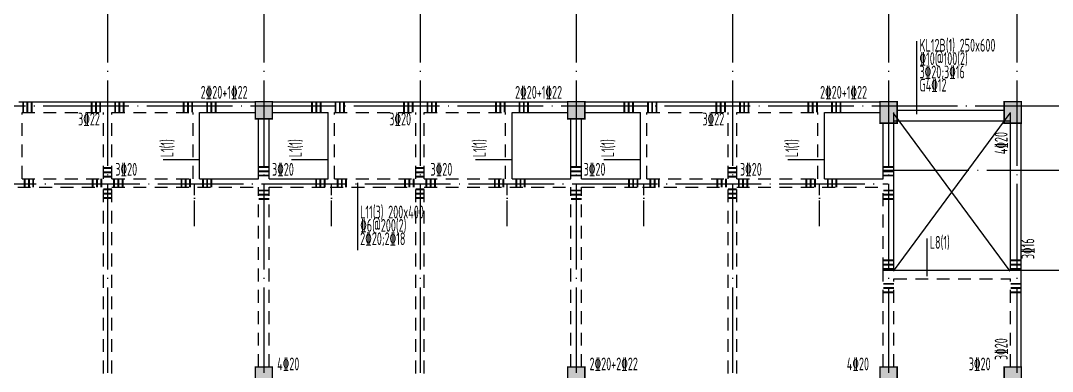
# Model space of a CAD drawing. Extents: x -472319 to -112444, y -516749 to -5704.
# Drawn here: x -172633 to -148522, y -238639 to -230439 of the extents above; entities that cross this region are included whole.
import ezdxf

# ---------------------------------------------------------------- set-up
doc = ezdxf.new("R2010")
doc.units = 0
doc.header["$LTSCALE"] = 100
doc.header["$MEASUREMENT"] = 0
for name, pattern in [('3', [5, 3, -2]), ('CENTER', [2, 1.25, -0.25, 0.25, -0.25]), ('DOTE', [2.42, 2, -0.2, 0.02, -0.2])]:
    doc.linetypes.add(name, pattern=pattern)
for name, color, linetype in [('DOTE', 1, 'CENTER'), ('S_BEAM', 4, 'Continuous'), ('S_BEAMDASH', 134, '3'), ('S_BEAMDIMLOCAL', 7, 'Continuous'), ('S_BEAMDIMLOCALVER', 7, 'Continuous'), ('S_BEAMDIMMASS', 2, 'Continuous'), ('S_BEAMDIMMASSVER', 2, 'Continuous'), ('S_CL', 2, 'Continuous'), ('S_SUBBEAMHOOP', 1, 'Continuous'), ('零厚板', 7, 'Continuous')]:
    doc.layers.add(name, color=color, linetype=linetype)
doc.styles.get("Standard").update_dxf_attribs({"font": 'tssdeng.shx', "width": 0.6, "bigfont": 'a.shx'})

msp = doc.modelspace()

# ---------------------------------------------------------------- hatches: boundary and pattern name
at = {"layer": 'S_CL'}
h = msp.add_hatch(dxfattribs=at)
h.set_pattern_fill('ANSI31', color=256)
h.set_pattern_definition([(45, (208088.99939, 398805.50098), (-0.088388347648, 0.088388347648), [])])
h.paths.add_polyline_path([(-205949.331, -232834.889), (-205949.331, -232334.889), (-206349.331, -232334.889), (-206349.331, -232834.889)])
h.paths.add_polyline_path([(-205949.331, -238934.89), (-205949.331, -238534.89), (-206349.331, -238534.89), (-206349.331, -238934.89)])
h.paths.add_polyline_path([(-205949.331, -241134.89), (-205949.331, -240734.89), (-206349.331, -240734.89), (-206349.331, -241134.89)])
h.paths.add_polyline_path([(-205949.331, -247334.89), (-205949.331, -246834.89), (-206349.331, -246834.89), (-206349.331, -247334.89)])
h.paths.add_polyline_path([(-208849.331, -232834.889), (-208849.331, -232334.889), (-209249.331, -232334.889), (-209249.331, -232834.889)])
h.paths.add_polyline_path([(-208849.331, -238934.89), (-208849.331, -238534.89), (-209249.331, -238534.89), (-209249.331, -238934.89)])
h.paths.add_polyline_path([(-208849.331, -241134.89), (-208849.331, -240734.89), (-209249.331, -240734.89), (-209249.331, -241134.89)])
h.paths.add_polyline_path([(-208849.331, -247334.89), (-208849.331, -246834.89), (-209249.331, -246834.89), (-209249.331, -247334.89)])
h.paths.add_polyline_path([(-149249.329, -247334.89), (-149249.329, -246834.89), (-149649.329, -246834.89), (-149649.329, -247334.89)])
h.paths.add_polyline_path([(-152149.329, -247334.89), (-152149.329, -246834.89), (-152549.329, -246834.89), (-152549.329, -247334.89)])
h.paths.add_polyline_path([(-159449.329, -247334.89), (-159449.329, -246934.89), (-159849.329, -246934.89), (-159849.329, -247334.89)])
h.paths.add_polyline_path([(-166749.329, -247334.89), (-166749.329, -246934.89), (-167149.329, -246934.89), (-167149.329, -247334.89)])
h.paths.add_polyline_path([(-174049.329, -247334.89), (-174049.329, -246834.89), (-174449.329, -246834.89), (-174449.329, -247334.89)])
h.paths.add_polyline_path([(-184049.331, -247334.89), (-184049.331, -246834.89), (-184449.331, -246834.89), (-184449.331, -247334.89)])
h.paths.add_polyline_path([(-191349.331, -247334.89), (-191349.331, -246934.89), (-191749.331, -246934.89), (-191749.331, -247334.89)])
h.paths.add_polyline_path([(-198649.331, -247334.89), (-198649.331, -246934.89), (-199049.331, -246934.89), (-199049.331, -247334.89)])
h.paths.add_polyline_path([(-149249.329, -232834.889), (-149249.329, -232334.889), (-149649.329, -232334.889), (-149649.329, -232834.889)])
h.paths.add_polyline_path([(-149249.329, -238934.89), (-149249.329, -238534.89), (-149649.329, -238534.89), (-149649.329, -238934.89)])
h.paths.add_polyline_path([(-149249.329, -241134.89), (-149249.329, -240734.89), (-149649.329, -240734.89), (-149649.329, -241134.89)])
h.paths.add_polyline_path([(-152149.329, -232834.889), (-152149.329, -232334.889), (-152549.329, -232334.889), (-152549.329, -232834.889)])
h.paths.add_polyline_path([(-152149.329, -238934.89), (-152149.329, -238534.89), (-152549.329, -238534.89), (-152549.329, -238934.89)])
h.paths.add_polyline_path([(-152149.329, -241134.89), (-152149.329, -240734.89), (-152549.329, -240734.89), (-152549.329, -241134.89)])
h.paths.add_polyline_path([(-159449.329, -232734.889), (-159449.329, -232334.889), (-159849.329, -232334.889), (-159849.329, -232734.889)])
h.paths.add_polyline_path([(-166749.329, -232734.889), (-166749.329, -232334.889), (-167149.329, -232334.889), (-167149.329, -232734.889)])
h.paths.add_polyline_path([(-174049.329, -232734.889), (-174049.329, -232334.889), (-174449.329, -232334.889), (-174449.329, -232734.889)])
h.paths.add_polyline_path([(-177049.329, -232834.889), (-177049.329, -232334.889), (-177449.329, -232334.889), (-177449.329, -232834.889)])
h.paths.add_polyline_path([(-184049.331, -232834.889), (-184049.331, -232334.889), (-184449.331, -232334.889), (-184449.331, -232834.889)])
h.paths.add_polyline_path([(-191349.331, -232734.889), (-191349.331, -232334.889), (-191749.331, -232334.889), (-191749.331, -232734.889)])
h.paths.add_polyline_path([(-198649.331, -232734.889), (-198649.331, -232334.889), (-199049.331, -232334.889), (-199049.331, -232734.889)])
h.paths.add_polyline_path([(-166749.329, -238934.89), (-166749.329, -238534.89), (-167149.329, -238534.89), (-167149.329, -238934.89)])
h.paths.add_polyline_path([(-166749.329, -241134.89), (-166749.329, -240734.89), (-167149.329, -240734.89), (-167149.329, -241134.89)])
h.paths.add_polyline_path([(-174049.329, -238934.89), (-174049.329, -238534.89), (-174449.329, -238534.89), (-174449.329, -238934.89)])
h.paths.add_polyline_path([(-174049.329, -241134.89), (-174049.329, -240734.89), (-174449.329, -240734.89), (-174449.329, -241134.89)])
h.paths.add_polyline_path([(-177049.329, -238934.89), (-177049.329, -238434.89), (-177449.329, -238434.89), (-177449.329, -238934.89)])
h.paths.add_polyline_path([(-184049.331, -238934.89), (-184049.331, -238434.89), (-184449.331, -238434.89), (-184449.331, -238934.89)])
h.paths.add_polyline_path([(-184049.331, -241134.89), (-184049.331, -240734.89), (-184449.331, -240734.89), (-184449.331, -241134.89)])
h.paths.add_polyline_path([(-191349.331, -238934.89), (-191349.331, -238534.89), (-191749.331, -238534.89), (-191749.331, -238934.89)])
h.paths.add_polyline_path([(-191349.331, -241134.89), (-191349.331, -240734.89), (-191749.331, -240734.89), (-191749.331, -241134.89)])
h = msp.add_hatch(dxfattribs=at)
h.set_pattern_fill('ANSI31', color=256)
h.set_pattern_definition([(45, (132744.49969, 9e-11), (-0.08838834765, 0.08838834765), [])])
h.paths.add_polyline_path([(-159449.331, -241134.89), (-159449.331, -240734.89), (-159849.331, -240734.89), (-159849.331, -241134.89)])
h.paths.add_polyline_path([(-159449.331, -238934.89), (-159449.331, -238534.89), (-159849.331, -238534.89), (-159849.331, -238934.89)])

# ---------------------------------------------------------------- linework, layer by layer
at = {"layer": 'DOTE', "linetype": 'DOTE', "ltscale": 10}
for p, q in [((-170599.329, -229415.242), (-170599.329, -251565.282)), ((-166949.329, -229415.242), (-166949.329, -251565.282)), ((-163299.329, -229415.242), (-163299.329, -251565.282)), ((-159649.329, -229415.242), (-159649.329, -251565.282)), ((-155999.329, -229415.242), (-155999.329, -251565.282)), ((-152349.329, -229415.242), (-152349.329, -251565.282)), ((-149349.329, -229415.242), (-149349.329, -251565.282)), ((-210823.148, -232434.89), (-147530.518, -232434.89)), ((-152474.329, -233934.89), (-147530.518, -233934.89)), ((-174266.83, -234252.389), (-152366.83, -234252.389)), ((-152474.329, -236274.89), (-147530.518, -236274.89))]:
    msp.add_line(p, q, dxfattribs=at)
at = {"layer": 'DOTE', "linetype": 'DOTE', "ltscale": 3}
for p, q in [((-168566.828, -235246.586), (-168566.828, -234252.389)), ((-165366.832, -235246.586), (-165366.832, -234252.389)), ((-161266.828, -235246.586), (-161266.828, -234252.389)), ((-158066.832, -235246.586), (-158066.832, -234252.389)), ((-153966.828, -235246.586), (-153966.828, -234252.389))]:
    msp.add_line(p, q, dxfattribs=at)
at = {"layer": 'S_BEAM'}
for p, q in [((-172674.329, -232334.889), (-170599.329, -232334.889)), ((-170599.329, -232334.889), (-168499.329, -232334.889)), ((-168499.329, -232334.889), (-167149.329, -232334.889)), ((-166749.329, -232334.889), (-165374.329, -232334.889)), ((-165374.329, -232334.889), (-163299.329, -232334.889)), ((-163299.329, -232334.889), (-161199.329, -232334.889)), ((-161199.329, -232334.889), (-159849.329, -232334.889)), ((-159449.329, -232334.889), (-158074.329, -232334.889)), ((-158074.329, -232334.889), (-155999.329, -232334.889)), ((-155999.329, -232334.889), (-153924.329, -232334.889)), ((-153924.329, -232334.889), (-152549.329, -232334.889)), ((-168449.329, -232584.889), (-167149.329, -232584.889)), ((-168449.329, -234134.889), (-168449.329, -232584.889)), ((-166749.329, -232584.889), (-165449.329, -232584.889)), ((-165449.329, -234134.889), (-165449.329, -232584.889)), ((-161149.329, -232584.889), (-159849.329, -232584.889)), ((-161149.329, -234134.889), (-161149.329, -232584.889)), ((-159449.329, -232584.889), (-158149.329, -232584.889)), ((-158149.329, -234134.889), (-158149.329, -232584.889)), ((-153849.329, -232584.889), (-152549.329, -232584.889)), ((-153849.329, -234134.889), (-153849.329, -232584.889)), ((-152224.329, -234234.889), (-152224.329, -232584.889)), ((-152149.329, -232534.889), (-149649.329, -232534.889)), ((-149499.329, -236274.89), (-149499.329, -232584.889)), ((-167074.329, -234134.889), (-167074.329, -232734.889)), ((-166824.329, -234134.889), (-166824.329, -232734.889)), ((-159774.329, -234134.889), (-159774.329, -232734.889)), ((-159524.329, -234134.889), (-159524.329, -232734.889)), ((-152474.329, -233934.889), (-152474.329, -232834.889)), ((-152224.329, -232784.889), (-149499.329, -232784.889)), ((-149249.329, -233934.889), (-149249.329, -232834.889)), ((-152474.329, -234134.889), (-152474.329, -233934.889)), ((-149249.329, -236274.891), (-149249.329, -233934.889)), ((-168449.329, -234134.889), (-167074.329, -234134.889)), ((-166824.329, -234134.889), (-165449.329, -234134.889)), ((-161149.329, -234134.889), (-159774.329, -234134.889)), ((-159524.329, -234134.889), (-158149.329, -234134.889)), ((-153849.329, -234134.889), (-152474.329, -234134.889)), ((-152224.329, -236274.89), (-152224.329, -234234.889)), ((-152224.329, -236274.89), (-149499.329, -236274.89)), ((-149249.329, -238534.89), (-149249.329, -236274.891))]:
    msp.add_line(p, q, dxfattribs=at)
at = {"layer": 'S_BEAMDASH'}
for p, q in [((-172599.329, -232584.889), (-170699.329, -232584.889)), ((-172599.329, -234134.889), (-172599.329, -232584.889)), ((-170699.329, -234134.889), (-170699.329, -232584.889)), ((-170499.329, -232584.889), (-168599.329, -232584.889)), ((-170499.329, -234134.889), (-170499.329, -232584.889)), ((-168599.329, -234134.889), (-168599.329, -232584.889)), ((-165299.329, -232584.889), (-163399.329, -232584.889)), ((-165299.329, -234134.889), (-165299.329, -232584.889)), ((-163399.329, -234134.889), (-163399.329, -232584.889)), ((-163199.329, -232584.889), (-161299.329, -232584.889)), ((-163199.329, -234134.889), (-163199.329, -232584.889)), ((-161299.329, -234134.889), (-161299.329, -232584.889)), ((-157999.329, -232584.889), (-156099.329, -232584.889)), ((-157999.329, -234134.889), (-157999.329, -232584.889)), ((-156099.329, -234134.889), (-156099.329, -232584.889)), ((-155899.329, -232584.889), (-153999.329, -232584.889)), ((-155899.329, -234134.889), (-155899.329, -232584.889)), ((-153999.329, -234134.889), (-153999.329, -232584.889)), ((-172699.329, -234334.889), (-170699.329, -234334.889)), ((-172599.329, -234134.889), (-170699.329, -234134.889)), ((-170699.329, -238684.89), (-170699.329, -234334.889)), ((-170499.329, -234134.889), (-168599.329, -234134.889)), ((-170499.329, -238684.89), (-170499.329, -234334.889)), ((-170499.329, -234334.889), (-168499.329, -234334.889)), ((-168499.329, -234334.889), (-167074.329, -234334.889)), ((-167074.329, -238534.89), (-167074.329, -234334.889)), ((-166824.329, -238534.89), (-166824.329, -234334.889)), ((-166824.329, -234334.889), (-165399.329, -234334.889)), ((-165399.329, -234334.889), (-163399.329, -234334.889)), ((-165299.329, -234134.889), (-163399.329, -234134.889)), ((-163399.329, -238684.89), (-163399.329, -234334.889)), ((-163199.329, -234134.889), (-161299.329, -234134.889)), ((-163199.329, -238684.89), (-163199.329, -234334.889)), ((-163199.329, -234334.889), (-161199.329, -234334.889)), ((-161199.329, -234334.889), (-159774.329, -234334.889)), ((-159774.329, -238534.89), (-159774.329, -234334.889)), ((-159524.329, -238534.89), (-159524.329, -234334.889)), ((-159524.329, -234334.889), (-158099.329, -234334.889)), ((-158099.329, -234334.889), (-156099.329, -234334.889)), ((-157999.329, -234134.889), (-156099.329, -234134.889)), ((-156099.329, -238684.89), (-156099.329, -234334.889)), ((-155899.329, -234134.889), (-153999.329, -234134.889)), ((-155899.329, -238684.89), (-155899.329, -234334.889)), ((-155899.329, -234334.889), (-153899.329, -234334.889)), ((-153899.329, -234334.889), (-152474.329, -234334.889)), ((-152474.329, -236274.891), (-152474.329, -234334.889)), ((-152474.329, -238534.89), (-152474.329, -236274.891)), ((-152224.329, -238534.89), (-152224.329, -236474.89)), ((-152224.329, -236474.89), (-149499.329, -236474.89)), ((-149499.329, -238534.89), (-149499.329, -236474.89))]:
    msp.add_line(p, q, dxfattribs=at)
at = {"layer": 'S_BEAMDIMMASS'}
for p, q in [((-151688.831, -232628.39), (-151688.831, -230922.14)), ((-164759.329, -234234.89), (-164759.329, -235804)), ((-151449.329, -236410.891), (-151449.329, -235529.641))]:
    msp.add_line(p, q, dxfattribs=at)
at = {"layer": 'S_BEAMDIMMASSVER'}
for p, q in [((-168449.329, -233694.89), (-169305.579, -233694.89)), ((-165449.329, -233694.89), (-166305.579, -233694.89)), ((-161149.329, -233694.89), (-162005.579, -233694.89)), ((-158149.329, -233694.89), (-159005.579, -233694.89)), ((-153849.329, -233694.89), (-154705.579, -233694.89))]:
    msp.add_line(p, q, dxfattribs=at)
at = {"layer": 'S_CL', "const_width": 35}
for points in [[(-166749.329, -232734.889), (-166749.329, -232334.889), (-167149.329, -232334.889), (-167149.329, -232734.889)], [(-159449.329, -232734.889), (-159449.329, -232334.889), (-159849.329, -232334.889), (-159849.329, -232734.889)], [(-152149.329, -232834.889), (-152149.329, -232334.889), (-152549.329, -232334.889), (-152549.329, -232834.889)], [(-149249.329, -232834.889), (-149249.329, -232334.889), (-149649.329, -232334.889), (-149649.329, -232834.889)], [(-166749.329, -238934.89), (-166749.329, -238534.89), (-167149.329, -238534.89), (-167149.329, -238934.89)], [(-159449.329, -238934.89), (-159449.329, -238534.89), (-159849.329, -238534.89), (-159849.329, -238934.89)], [(-152149.329, -238934.89), (-152149.329, -238534.89), (-152549.329, -238534.89), (-152549.329, -238934.89)], [(-149249.329, -238934.89), (-149249.329, -238534.89), (-149649.329, -238534.89), (-149649.329, -238934.89)]]:
    msp.add_lwpolyline(points, close=True, dxfattribs=at)
at = {"layer": 'S_SUBBEAMHOOP', "const_width": 44.9}
for points in [[(-172574.329, -232334.89), (-172574.329, -232584.89)], [(-172474.329, -232334.89), (-172474.329, -232584.89)], [(-172374.329, -232334.89), (-172374.329, -232584.89)], [(-170974.329, -232334.89), (-170974.329, -232584.89)], [(-170874.329, -232334.89), (-170874.329, -232584.89)], [(-170774.329, -232334.89), (-170774.329, -232584.89)], [(-170424.329, -232334.89), (-170424.329, -232584.89)], [(-170324.329, -232334.89), (-170324.329, -232584.89)], [(-170224.329, -232334.89), (-170224.329, -232584.89)], [(-168824.329, -232334.89), (-168824.329, -232584.89)], [(-168724.329, -232334.89), (-168724.329, -232584.89)], [(-168624.329, -232334.89), (-168624.329, -232584.89)], [(-168274.329, -232334.89), (-168274.329, -232584.89)], [(-168174.329, -232334.89), (-168174.329, -232584.89)], [(-168074.329, -232334.89), (-168074.329, -232584.89)], [(-165824.329, -232334.89), (-165824.329, -232584.89)], [(-165724.329, -232334.89), (-165724.329, -232584.89)], [(-165624.329, -232334.89), (-165624.329, -232584.89)], [(-165274.329, -232334.89), (-165274.329, -232584.89)], [(-165174.329, -232334.89), (-165174.329, -232584.89)], [(-165074.329, -232334.89), (-165074.329, -232584.89)], [(-163674.329, -232334.89), (-163674.329, -232584.89)], [(-163574.329, -232334.89), (-163574.329, -232584.89)], [(-163474.329, -232334.89), (-163474.329, -232584.89)], [(-163124.329, -232334.89), (-163124.329, -232584.89)], [(-163024.329, -232334.89), (-163024.329, -232584.89)], [(-162924.329, -232334.89), (-162924.329, -232584.89)], [(-161524.329, -232334.89), (-161524.329, -232584.89)], [(-161424.329, -232334.89), (-161424.329, -232584.89)], [(-161324.329, -232334.89), (-161324.329, -232584.89)], [(-160974.329, -232334.89), (-160974.329, -232584.89)], [(-160874.329, -232334.89), (-160874.329, -232584.89)], [(-160774.329, -232334.89), (-160774.329, -232584.89)], [(-158524.329, -232334.89), (-158524.329, -232584.89)], [(-158424.329, -232334.89), (-158424.329, -232584.89)], [(-158324.329, -232334.89), (-158324.329, -232584.89)], [(-157974.329, -232334.89), (-157974.329, -232584.89)], [(-157874.329, -232334.89), (-157874.329, -232584.89)], [(-157774.329, -232334.89), (-157774.329, -232584.89)], [(-156374.329, -232334.89), (-156374.329, -232584.89)], [(-156274.329, -232334.89), (-156274.329, -232584.89)], [(-156174.329, -232334.89), (-156174.329, -232584.89)], [(-155824.329, -232334.89), (-155824.329, -232584.89)], [(-155724.329, -232334.89), (-155724.329, -232584.89)], [(-155624.329, -232334.89), (-155624.329, -232584.89)], [(-154224.329, -232334.89), (-154224.329, -232584.89)], [(-154124.329, -232334.89), (-154124.329, -232584.89)], [(-154024.329, -232334.89), (-154024.329, -232584.89)], [(-153674.329, -232334.89), (-153674.329, -232584.89)], [(-153574.329, -232334.89), (-153574.329, -232584.89)], [(-153474.329, -232334.89), (-153474.329, -232584.89)], [(-170699.329, -233884.89), (-170499.329, -233884.89)], [(-167074.329, -233859.89), (-166824.329, -233859.89)], [(-163399.329, -233884.89), (-163199.329, -233884.89)], [(-159774.329, -233859.89), (-159524.329, -233859.89)], [(-156099.329, -233884.89), (-155899.329, -233884.89)], [(-152474.329, -233859.89), (-152224.329, -233859.89)], [(-172539.329, -234134.89), (-172539.329, -234334.89)], [(-172439.329, -234134.89), (-172439.329, -234334.89)], [(-172339.329, -234134.89), (-172339.329, -234334.89)], [(-170949.329, -234134.89), (-170949.329, -234334.89)], [(-170849.329, -234134.89), (-170849.329, -234334.89)], [(-170749.329, -234134.89), (-170749.329, -234334.89)], [(-170699.329, -233984.89), (-170499.329, -233984.89)], [(-170699.329, -234084.89), (-170499.329, -234084.89)], [(-170449.329, -234134.89), (-170449.329, -234334.89)], [(-170349.329, -234134.89), (-170349.329, -234334.89)], [(-170249.329, -234134.89), (-170249.329, -234334.89)], [(-168873.829, -234134.89), (-168873.829, -234334.89)], [(-168773.829, -234134.89), (-168773.829, -234334.89)], [(-168673.829, -234134.89), (-168673.829, -234334.89)], [(-168373.829, -234134.89), (-168373.829, -234334.89)], [(-168273.829, -234134.89), (-168273.829, -234334.89)], [(-168173.829, -234134.89), (-168173.829, -234334.89)], [(-167074.329, -233959.89), (-166824.329, -233959.89)], [(-167074.329, -234059.89), (-166824.329, -234059.89)], [(-165726.829, -234134.89), (-165726.829, -234334.89)], [(-165626.829, -234134.89), (-165626.829, -234334.89)], [(-165526.829, -234134.89), (-165526.829, -234334.89)], [(-165226.829, -234134.89), (-165226.829, -234334.89)], [(-165126.829, -234134.89), (-165126.829, -234334.89)], [(-165026.829, -234134.89), (-165026.829, -234334.89)], [(-163649.329, -234134.89), (-163649.329, -234334.89)], [(-163549.329, -234134.89), (-163549.329, -234334.89)], [(-163449.329, -234134.89), (-163449.329, -234334.89)], [(-163399.329, -233984.89), (-163199.329, -233984.89)], [(-163399.329, -234084.89), (-163199.329, -234084.89)], [(-163149.329, -234134.89), (-163149.329, -234334.89)], [(-163049.329, -234134.89), (-163049.329, -234334.89)], [(-162949.329, -234134.89), (-162949.329, -234334.89)], [(-161551.329, -234134.89), (-161551.329, -234334.89)], [(-161451.329, -234134.89), (-161451.329, -234334.89)], [(-161351.329, -234134.89), (-161351.329, -234334.89)], [(-161051.329, -234134.89), (-161051.329, -234334.89)], [(-160951.329, -234134.89), (-160951.329, -234334.89)], [(-160851.329, -234134.89), (-160851.329, -234334.89)], [(-159774.329, -233959.89), (-159524.329, -233959.89)], [(-159774.329, -234059.89), (-159524.329, -234059.89)], [(-158418.329, -234134.89), (-158418.329, -234334.89)], [(-158318.329, -234134.89), (-158318.329, -234334.89)], [(-158218.329, -234134.89), (-158218.329, -234334.89)], [(-157918.329, -234134.89), (-157918.329, -234334.89)], [(-157818.329, -234134.89), (-157818.329, -234334.89)], [(-157718.329, -234134.89), (-157718.329, -234334.89)], [(-156349.329, -234134.89), (-156349.329, -234334.89)], [(-156249.329, -234134.89), (-156249.329, -234334.89)], [(-156149.329, -234134.89), (-156149.329, -234334.89)], [(-156099.329, -233984.89), (-155899.329, -233984.89)], [(-156099.329, -234084.89), (-155899.329, -234084.89)], [(-155849.329, -234134.89), (-155849.329, -234334.89)], [(-155749.329, -234134.89), (-155749.329, -234334.89)], [(-155649.329, -234134.89), (-155649.329, -234334.89)], [(-154269, -234134.89), (-154269, -234334.89)], [(-154169, -234134.89), (-154169, -234334.89)], [(-154069, -234134.89), (-154069, -234334.89)], [(-153769, -234134.89), (-153769, -234334.89)], [(-153669, -234134.89), (-153669, -234334.89)], [(-153569, -234134.89), (-153569, -234334.89)], [(-152474.329, -233959.89), (-152224.329, -233959.89)], [(-152474.329, -234059.89), (-152224.329, -234059.89)], [(-170699.329, -234384.89), (-170499.329, -234384.89)], [(-170699.329, -234484.89), (-170499.329, -234484.89)], [(-170699.329, -234584.89), (-170499.329, -234584.89)], [(-167074.329, -234409.89), (-166824.329, -234409.89)], [(-167074.329, -234509.89), (-166824.329, -234509.89)], [(-167074.329, -234609.89), (-166824.329, -234609.89)], [(-163399.329, -234384.89), (-163199.329, -234384.89)], [(-163399.329, -234484.89), (-163199.329, -234484.89)], [(-163399.329, -234584.89), (-163199.329, -234584.89)], [(-159774.329, -234409.89), (-159524.329, -234409.89)], [(-159774.329, -234509.89), (-159524.329, -234509.89)], [(-159774.329, -234609.89), (-159524.329, -234609.89)], [(-156099.329, -234384.89), (-155899.329, -234384.89)], [(-156099.329, -234484.89), (-155899.329, -234484.89)], [(-156099.329, -234584.89), (-155899.329, -234584.89)], [(-152474.329, -234409.89), (-152224.329, -234409.89)], [(-152474.329, -234509.89), (-152224.329, -234509.89)], [(-152474.329, -234609.89), (-152224.329, -234609.89)], [(-152474.329, -236041.891), (-152224.329, -236041.891)], [(-149499.329, -236041.891), (-149249.329, -236041.891)], [(-152474.329, -236141.891), (-152224.329, -236141.891)], [(-152474.329, -236241.891), (-152224.329, -236241.891)], [(-149499.329, -236141.891), (-149249.329, -236141.891)], [(-149499.329, -236241.891), (-149249.329, -236241.891)], [(-152474.329, -236591.891), (-152224.329, -236591.891)], [(-152474.329, -236691.891), (-152224.329, -236691.891)], [(-149499.329, -236591.891), (-149249.329, -236591.891)], [(-149499.329, -236691.891), (-149249.329, -236691.891)], [(-152474.329, -236791.891), (-152224.329, -236791.891)], [(-149499.329, -236791.891), (-149249.329, -236791.891)]]:
    msp.add_lwpolyline(points, dxfattribs=at)
at = {"layer": '零厚板'}
for p, q in [((-152241.83, -232602.389), (-149516.83, -236292.389)), ((-149516.83, -232602.389), (-152241.83, -236292.389))]:
    msp.add_line(p, q, dxfattribs=at)

# ---------------------------------------------------------------- texts
at = {"layer": 'S_BEAMDIMLOCAL', "width": 0.6}
for s, p in [('2\x8420+1\x8422', (-168426.079, -232264.89)), ('2\x8420+1\x8422', (-161077.579, -232264.89)), ('2\x8420+1\x8422', (-153950.579, -232264.89)), ('3\x8422', (-171290.329, -232889.89)), ('3\x8420', (-164018.329, -232889.89)), ('3\x8422', (-156699.829, -232889.89)), ('3\x8420', (-170420.081, -234064.89)), ('3\x8420', (-166758.081, -234064.89)), ('3\x8420', (-163054.581, -234064.89)), ('3\x8420', (-159476.081, -234064.89)), ('3\x8420', (-155823.081, -234064.89)), ('4\x8420', (-166638.079, -238614.891)), ('2\x8420+2\x8422', (-159338.079, -238614.891)), ('4\x8420', (-153325.579, -238614.891)), ('3\x8420', (-150475.579, -238614.891))]:
    msp.add_text(s, height=300, dxfattribs=at).set_placement(p)
at = {"layer": 'S_BEAMDIMLOCALVER', "width": 0.6}
for s, p in [('4%%13220', (-149569.329, -233561.14)), ('3\x8416', (-148944.329, -236014.89)), ('3\x8420', (-149569.329, -238373.641))]:
    msp.add_text(s, height=300, rotation=90, dxfattribs=at).set_placement(p)
at = {"layer": 'S_BEAMDIMMASS', "width": 0.6}
for s, p in [('KL12B(1) 250x600', (-151627.581, -231164.64)), ('%%13210@100(2)', (-151627.581, -231477.14)), ('3%%13220;3%%13216', (-151627.581, -231789.64)), ('G4%%13212', (-151627.581, -232096.64)), ('L11(3) 200x400', (-164698.079, -235063.228)), ('\x846@200(2)', (-164698.079, -235375.728)), ('2\x8420;2\x8418', (-164698.079, -235688.228)), ('L8(1)', (-151388.079, -235772.141))]:
    msp.add_text(s, height=300, dxfattribs=at).set_placement(p)
at = {"layer": 'S_BEAMDIMMASSVER', "width": 0.6}
for p in [(-169063.079, -233633.64), (-166063.079, -233633.64), (-161763.079, -233633.64), (-158763.079, -233633.64), (-154463.079, -233633.64)]:
    msp.add_text('L1(1)', height=300, rotation=90, dxfattribs=at).set_placement(p)

doc.saveas('drawing.dxf')
